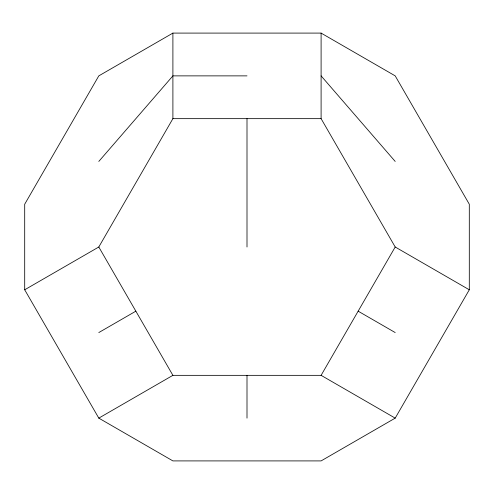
<?xml version="1.0" encoding="UTF-8"?>
<svg xmlns="http://www.w3.org/2000/svg" width="494" height="494" viewBox="0 0 494 494"><rect width="100%" height="100%" fill="white"/><g stroke="black" fill="none" stroke-linecap="round" stroke-linejoin="round"><path stroke-width="0.74" d="M24.7 289.78L98.8 247L172.9 118.653L172.9 33.092L321.1 33.092L395.2 75.872L469.3 204.22L469.3 289.78L395.2 418.128L321.1 460.908L172.9 460.908L98.8 418.128L24.7 289.78L24.7 204.22L98.8 75.872L172.9 33.092M98.8 418.128L172.9 375.341L321.1 375.341L395.2 247L321.1 118.653L321.1 33.092M98.8 161.439L172.9 75.872L247 75.872M98.8 332.561L135.85 311.171M172.9 118.653L321.1 118.653M395.2 247L469.3 289.78M358.15 311.171L395.2 332.561M321.1 375.341L395.2 418.128M321.1 75.872L395.2 161.439M98.8 247L172.9 375.341M247 118.653L247 247M247 375.341L247 418.128"/></g></svg>
